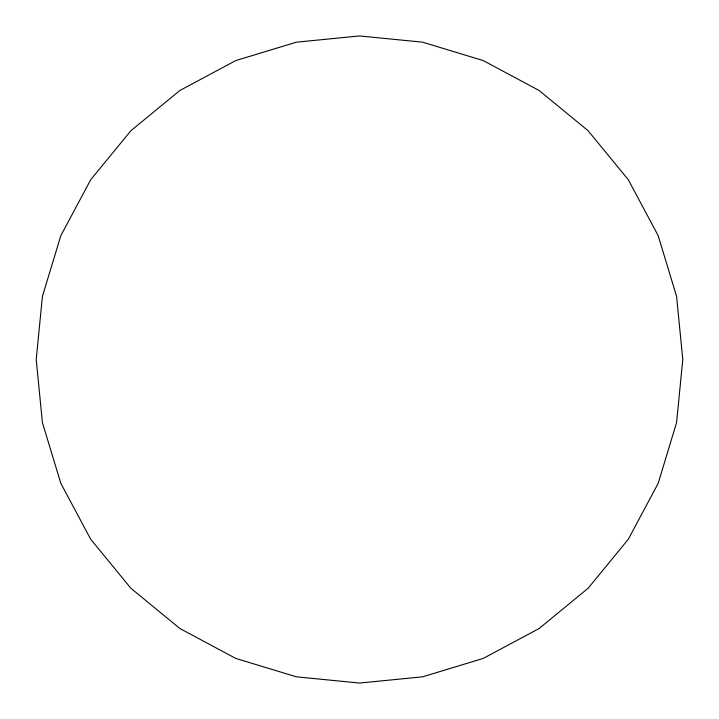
<?xml version="1.0" encoding="UTF-8"?>
<svg xmlns="http://www.w3.org/2000/svg" width="719" height="719" viewBox="0 0 719 719"><rect width="100%" height="100%" fill="white"/><g stroke="black" fill="none" stroke-linecap="round" stroke-linejoin="round"><path stroke-width="1.08" d="M42.421 296.381L36.211 359.5L42.421 422.619L60.818 483.321L90.693 539.259L130.903 588.286L179.894 628.523L235.778 658.424L296.426 676.831L359.5 683.05L422.574 676.831L483.222 658.424L539.106 628.523L588.097 588.286L628.307 539.259L658.182 483.321L676.579 422.619L682.789 359.5L676.579 296.381L658.182 235.679L628.307 179.741L588.097 130.714L539.106 90.477L483.222 60.576L422.574 42.169L359.5 35.95L296.426 42.169L235.778 60.576L179.894 90.477L130.903 130.714L90.693 179.741L60.818 235.679L42.421 296.381"/></g></svg>
